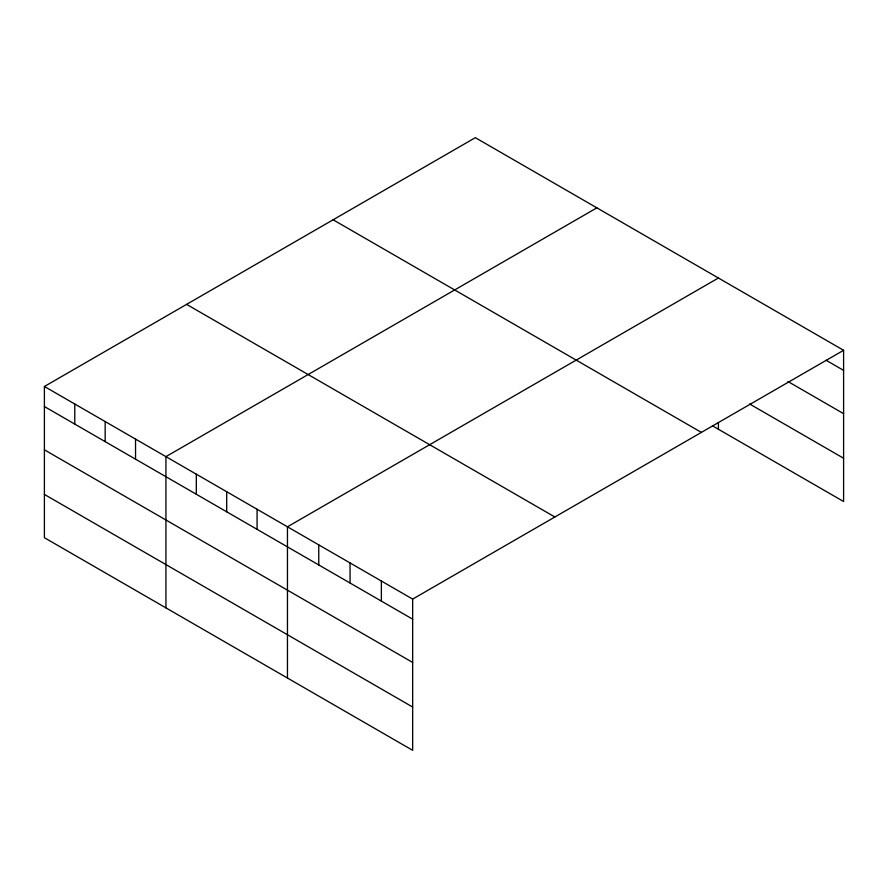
<?xml version="1.0" encoding="UTF-8"?>
<svg xmlns="http://www.w3.org/2000/svg" width="888" height="888" viewBox="0 0 888 888"><rect width="100%" height="100%" fill="white"/><g stroke="black" fill="none" stroke-linecap="round" stroke-linejoin="round"><path stroke-width="1.33" d="M843.6 350.294L412.665 599.089L412.665 750.327L44.4 537.706L44.4 386.48L475.335 137.673L843.6 350.294L843.6 501.52L712.542 425.863M596.858 207.848L165.934 456.643L165.934 607.869M718.392 278.011L287.457 526.806L287.457 678.032M826.206 360.328L843.6 370.374M787.956 381.518L843.6 413.653M749.694 404.029L843.6 458.241M333.122 219.78L701.398 432.401M186.602 304.373L554.878 516.994M44.4 386.48L412.665 599.089M44.4 406.549L412.665 619.169M44.4 449.828L412.665 662.448M44.4 494.427L412.665 707.037M718.392 422.477L718.392 429.237M381.363 581.018L381.363 601.087M350.061 562.948L350.061 583.016M318.759 544.877L318.759 564.946M257.076 509.257L257.076 529.337M226.695 491.719L226.695 511.788M196.315 474.181L196.315 494.25M135.542 439.094L135.542 459.174M105.161 421.556L105.161 441.625M74.781 404.018L74.781 424.087"/></g></svg>
